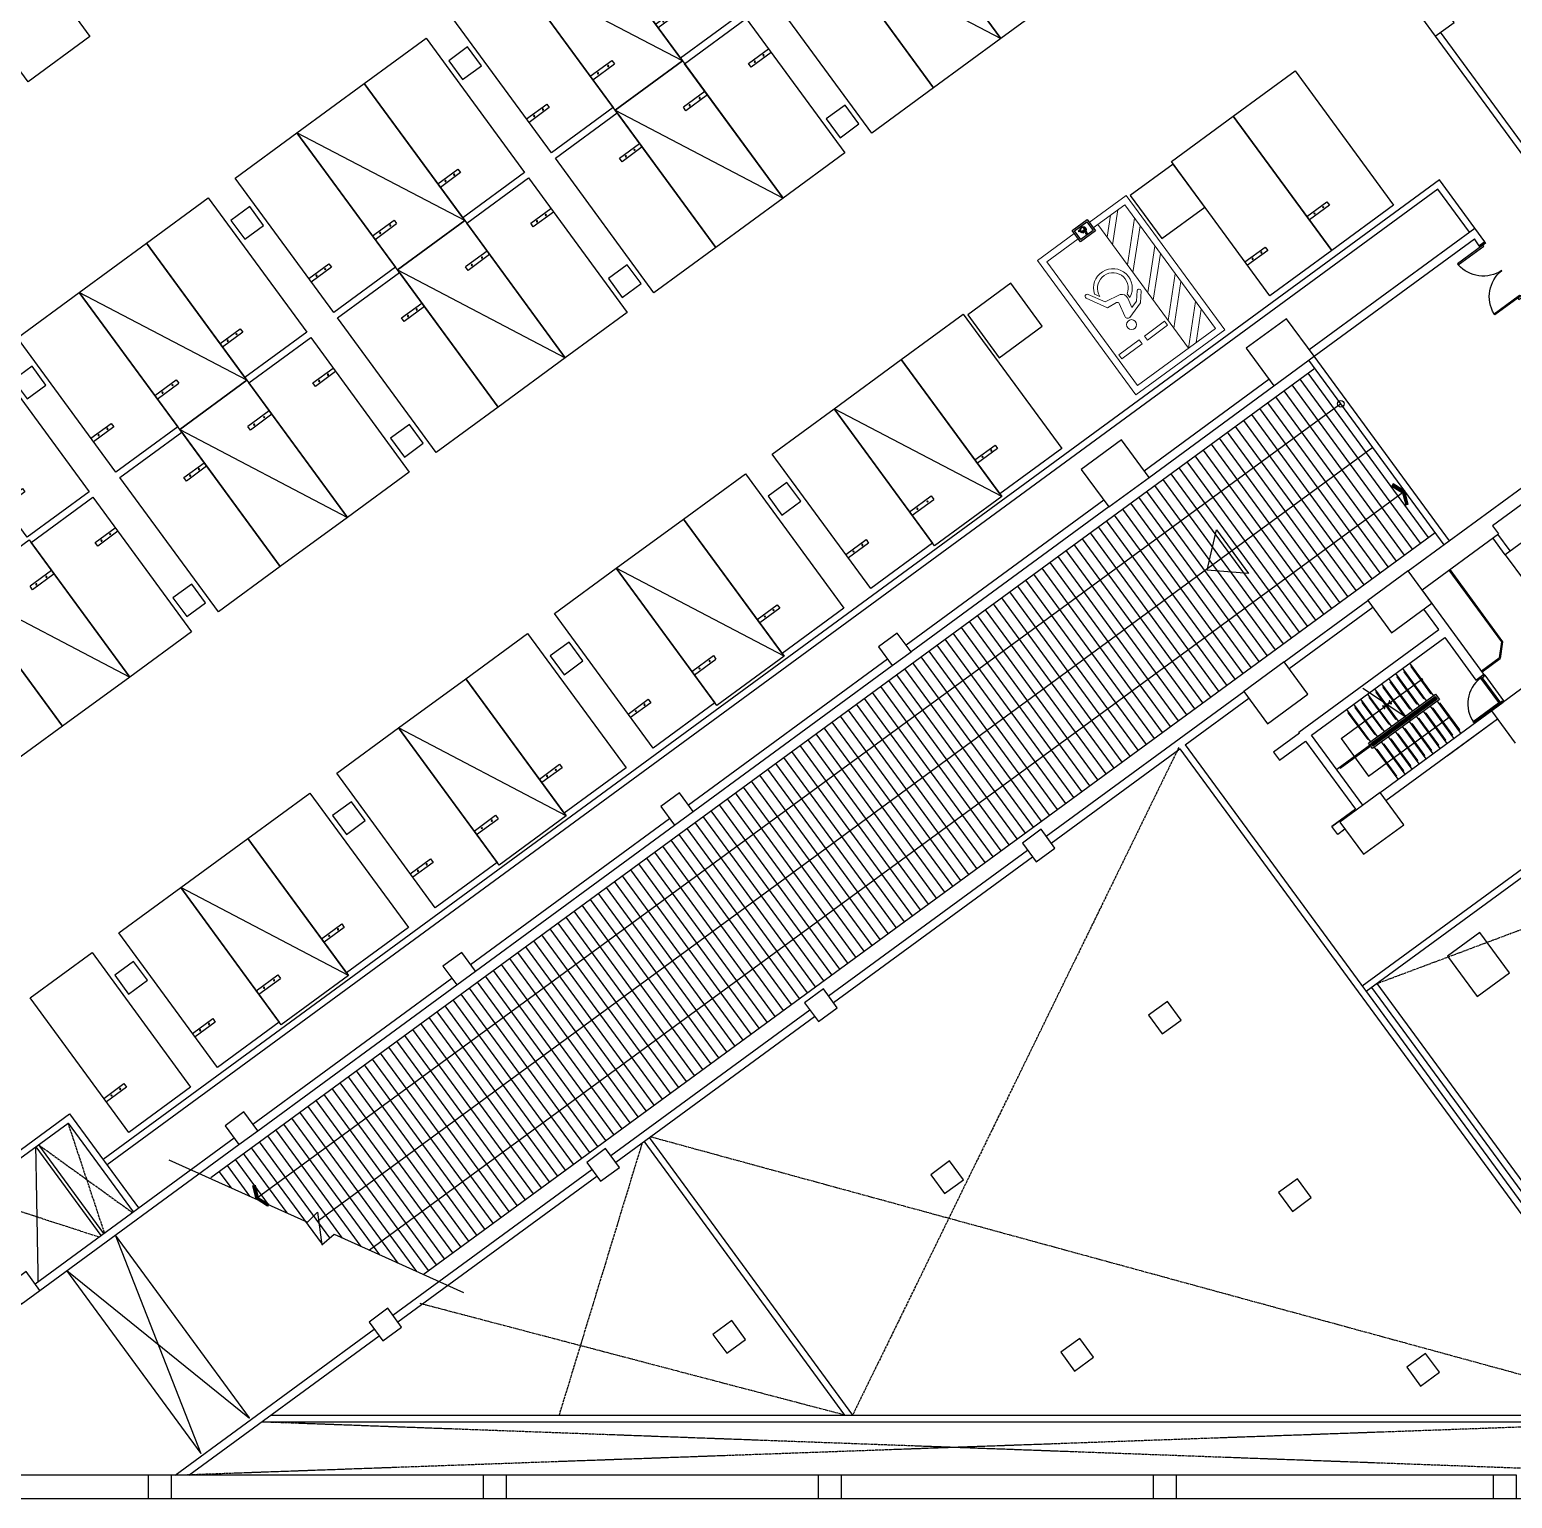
# Model space of a CAD drawing. Header units: millimetres. Extents: x 78082221 to 78451133, y -34402202 to -34172290.
# Drawn here: x 78275708 to 78320183, y -34362727 to -34318667 of the extents above; entities that cross this region are included whole.
import ezdxf

# ---------------------------------------------------------------- set-up
doc = ezdxf.new("R2010")
doc.units = ezdxf.units.MM
doc.header["$LTSCALE"] = 100
doc.header["$MEASUREMENT"] = 0
doc.linetypes.add('XR-B2$0$CENTER', pattern=[2, 1.25, -0.25, 0.25, -0.25])
doc.layers.get('0').update_dxf_attribs({"color": 2, "linetype": 'CONTINUOUS'})
doc.layers.add('E-PLAN', color=115, linetype='CONTINUOUS')
doc.layers.add('Z', color=115, linetype='CONTINUOUS')

# ---------------------------------------------------------------- blocks, each defined once
blk = doc.blocks.new('XR-B2$0$XR-B2$0$XR-지하3층$0$A$C5E3F3FAC')
at = {"layer": 'E-PLAN'}
for p, q in [((90, 950), (50, 950)), ((50, 950), (50, 0)), ((90, 0), (90, 950)), ((1910, 950), (1950, 950)), ((1910, 0), (1910, 950)), ((1950, 950), (1950, 0)), ((50, 0), (90, 0)), ((1950, 0), (1910, 0))]:
    blk.add_line(p, q, dxfattribs=at)
at = {"layer": 'E-PLAN', "elevation": 0}
for points in [[(0, 850), (0, 1050), (50, 1050), (50, 850)], [(2000, 850), (2000, 1050), (1950, 1050), (1950, 850)]]:
    blk.add_lwpolyline(points, close=True, dxfattribs=at)
at = {"layer": 'E-PLAN'}
for centre, start, end in [((-2, 999), 275.2502, 357.2138), ((2002, 999), 182.7862, 264.7498)]:
    blk.add_arc(centre, 1003, start, end, dxfattribs=at)
blk = doc.blocks.new('XR-B2$0$XR-B1$0$XR-주상복합코어$0$84A-CORE(기준층)$0$A$C31EC7A83')
at = {"layer": 'E-PLAN'}
for p, q in [((14495, 13830), (15445, 13830)), ((14495, 13723), (15445, 13723)), ((14495, 13680), (15445, 13680))]:
    blk.add_line(p, q, dxfattribs=at)
for points in [[(14470, 13680), (14470, 13680), (14495, 13680), (14495, 13723), (14510, 13723), (14510, 13787), (14495, 13830), (14470, 13830), (14470, 13680)], [(15470, 13680), (15470, 13680), (15445, 13680), (15445, 13723), (15430, 13723), (15430, 13787), (15445, 13830), (15470, 13830), (15470, 13680)]]:
    blk.add_lwpolyline(points, dxfattribs=at)
blk.add_lwpolyline([(15445, 12730), (15405, 12730), (15405, 13680), (15445, 13680), (15445, 12730)], close=True, dxfattribs=at)
blk.add_arc((15445, 13680), 950, 180, 270, dxfattribs=at)
blk = doc.blocks.new('XR-B2$0$XR-지하3층$0$ARROWX')
blk.add_lwpolyline([(-0.2, -0.5), (-0.293, -0.463), (-0.108, 0), (-0.293, 0.463), (-0.2, 0.5), (0, 0)], close=True)
for points in [[(-0.2, 0.5), (-0.293, 0.463), (0, 0), (-0.108, 0)], [(0, 0), (-0.108, 0), (-0.2, -0.5), (-0.293, -0.463)]]:
    blk.add_solid(points)
blk = doc.blocks.new('XR-B2$0$XR-지하3층$0$장애인 주차')
at = {"layer": 'E-PLAN', "lineweight": 5}
for p, q in [((4572, 3795), (4572, -805)), ((5572, 2795), (4572, 3795)), ((5572, 3078), (4855, 3795)), ((5572, 2045), (4572, 3045)), ((5572, 1762), (4572, 2762)), ((3689, 1485), (3600, 1888)), ((3699, 2009), (4214, 1851)), ((3992, 1503), (3925, 1810)), ((3925, 1810), (4151, 1741)), ((4214, 1851), (4443, 1569)), ((5572, 1012), (4572, 2012)), ((4055, 1528), (4053, 1393)), ((4151, 1741), (4355, 1493)), ((5572, 729), (4572, 1729)), ((3348, 969), (3257, 820)), ((5572, -21), (4572, 979)), ((5572, -304), (4572, 696)), ((5323, -805), (4572, -54)), ((5041, -805), (4572, -336))]:
    blk.add_line(p, q, dxfattribs=at)
at = {"layer": 'E-PLAN', "ltscale": 4}
for p, q in [((4165, -1005), (4165, -805)), ((4165, -805), (4165, -905))]:
    blk.add_line(p, q, dxfattribs=at)
at = {"layer": 'E-PLAN', "lineweight": 5}
for points in [[(3842, -1005), (2472, -1005), (2472, 3995), (5772, 3995), (5772, -1005), (4402, -1005)], [(3842, -805), (2672, -805), (2672, 3795), (5572, 3795), (5572, -805), (4402, -805)]]:
    blk.add_lwpolyline(points, dxfattribs=at)
for points in [[(3523, 2720), (2773, 2720), (2773, 2870), (3523, 2870)], [(4473, 2720), (3723, 2720), (3723, 2870), (4473, 2870)]]:
    blk.add_lwpolyline(points, close=True, dxfattribs=at)
for points in [[(3094, 715, -1.000002), (2987, 770), (3330, 1379), (3640, 1415)], [(3992, 1503, -0.343093), (3870, 1283), (3381, 1194), (3094, 715)]]:
    blk.add_lwpolyline(points, format="xyb", dxfattribs=at)
at = {"layer": 'E-PLAN', "ltscale": 4}
for points in [[(3842, -695), (3842, -1115), (4402, -1115), (4402, -695)], [(3892, -745), (3892, -1065), (4352, -1065), (4352, -745)]]:
    blk.add_lwpolyline(points, close=True, dxfattribs=at)
at = {"layer": 'E-PLAN'}
for points in [[(4161, -797), (4152, -916), (4058, -916), (4021, -1003), (3982, -990), (3988, -973), (4011, -981), (4046, -898), (4136, -898), (4137, -881), (4072, -881), (4072, -863), (4138, -863), (4142, -810)], [(4167, -882), (4169, -863)]]:
    blk.add_lwpolyline(points, dxfattribs=at)
at = {"layer": 'E-PLAN', "lineweight": 5}
blk.add_circle((3613, 2216), 150, dxfattribs=at)
for centre, radius, start, end in [((3682, 1922), 88.4, 79.1143, 202.3185), ((3810, 1000), 582, 198.006, 65.0949), ((3809, 1000), 462, 183.8525, 58.2396), ((3632, 1473), 57.7, 276.2786, 12.4353), ((4394, 1537), 58.8, 227.9655, 33.7904)]:
    blk.add_arc(centre, radius, start, end, dxfattribs=at)
at = {"layer": 'E-PLAN'}
for centre, radius, start, end in [((4127, -942), 89.2, 206.535, 62.4866), ((4127, -942), 71.5, 192.8781, 56.1688), ((4140, -787), 22.8, 335.1173, 274.9698)]:
    blk.add_arc(centre, radius, start, end, dxfattribs=at)
blk = doc.blocks.new('XR-B2$0$XR-지하3층$0$일반형 주차')
at = {"layer": 'E-PLAN'}
for p, q in [((750, 3865), (0, 3865)), ((0, 3735), (750, 3735)), ((750, 3735), (750, 3865))]:
    blk.add_line(p, q, dxfattribs=at)
blk.add_lwpolyline([(2300, 5000), (0, 5000), (0, 0), (2300, 0)], close=True, dxfattribs=at)
for centre in [(238, 3800), (563, 3800)]:
    blk.add_circle(centre, 17.5, dxfattribs=at)
blk = doc.blocks.new('XR-B2$0$XR-지하3층$0$확장형 주차')
at = {"layer": 'E-PLAN'}
for p, q in [((0, 3965), (800, 3965)), ((0, 3835), (800, 3835)), ((800, 3835), (800, 3965))]:
    blk.add_line(p, q, dxfattribs=at)
blk.add_lwpolyline([(2500, 5100), (0, 5100), (0, 0), (2500, 0)], close=True, dxfattribs=at)
blk.add_lwpolyline([(2500, 5100), (0, 0)], dxfattribs=at)
for centre in [(238, 3900), (613, 3900)]:
    blk.add_circle(centre, 17.5, dxfattribs=at)

msp = doc.modelspace()

# ---------------------------------------------------------------- linework, layer by layer
at = {"layer": 'Z', "ltscale": 0.5}
for p, q in [((78310013.4, -34322700.3), (78308723.1, -34323646.3)), ((78310959.5, -34323990.7), (78310013.4, -34322700.3)), ((78317992.8, -34323174.1), (78277910.9, -34352560)), ((78319056.6, -34324625.2), (78317992.8, -34323174.1)), ((78317949.7, -34323453.6), (78278029.2, -34352721.3)), ((78308723.1, -34323646.3), (78309669.1, -34324936.7)), ((78318895.8, -34324744), (78317949.7, -34323453.6)), ((78309669.1, -34324936.7), (78310959.5, -34323990.7)), ((78305138.3, -34326274.5), (78303847.9, -34327220.5)), ((78306084.3, -34327564.9), (78305138.3, -34326274.5)), ((78303847.9, -34327220.5), (78304794, -34328510.9)), ((78313413.2, -34327337.6), (78312203.5, -34328224.5)), ((78314241, -34328466.6), (78313413.2, -34327337.6)), ((78304794, -34328510.9), (78306084.3, -34327564.9)), ((78312203.5, -34328224.5), (78313031.3, -34329353.5)), ((78313031.3, -34329353.5), (78314241, -34328466.6)), ((78315037.8, -34329891.7), (78282499.1, -34353746.3)), ((78308457.4, -34330970.9), (78307247.7, -34331857.8)), ((78309285.2, -34332100), (78308457.4, -34330970.9)), ((78307247.7, -34331857.8), (78308075.5, -34332986.9)), ((78308075.5, -34332986.9), (78309285.2, -34332100)), ((78316958.5, -34332511.5), (78285899.9, -34355281)), ((78319967.6, -34334417.2), (78319598.1, -34333913.2)), ((78320120.9, -34334304.9), (78319751.3, -34333800.8)), ((78317059.2, -34334906.6), (78315849.4, -34335793.5)), ((78317768.7, -34335874.4), (78317059.2, -34334906.6)), ((78315849.4, -34335793.5), (78316559, -34336761.3)), ((78316559, -34336761.3), (78317768.7, -34335874.4)), ((78313341.3, -34337632.4), (78312131.6, -34338519.3)), ((78314050.8, -34338600.1), (78313341.3, -34337632.4)), ((78328734.5, -34337791.7), (78315681.7, -34347361.4)), ((78328852.7, -34337953), (78315799.9, -34347522.7)), ((78317395.2, -34338950.5), (78316685.7, -34337982.7)), ((78317604.9, -34338796.8), (78316895.4, -34337829)), ((78317814.6, -34338643.1), (78317105, -34337675.3)), ((78316766.1, -34339411.7), (78316056.6, -34338443.9)), ((78316975.8, -34339258), (78316266.3, -34338290.2)), ((78317185.5, -34339104.2), (78316476, -34338136.5)), ((78320767.4, -34338214.1), (78319557.7, -34339101)), ((78312131.6, -34338519.3), (78312841.1, -34339487)), ((78312841.1, -34339487), (78314050.8, -34338600.1)), ((78316137.1, -34339872.9), (78315427.6, -34338905.1)), ((78316346.8, -34339719.2), (78315637.3, -34338751.4)), ((78316556.5, -34339565.4), (78315846.9, -34338597.7)), ((78317649.2, -34338857.3), (78317634.4, -34338837.1)), ((78317693.6, -34338917.8), (78317678.8, -34338897.6)), ((78317858.9, -34338703.5), (78317844.1, -34338683.4)), ((78317903.3, -34338764), (78317888.5, -34338743.9)), ((78318642.3, -34339772.1), (78317932.8, -34338804.4)), ((78315927.4, -34340026.6), (78315217.9, -34339058.9)), ((78317020.2, -34339318.5), (78317005.4, -34339298.3)), ((78317064.5, -34339378.9), (78317049.7, -34339358.8)), ((78317229.9, -34339164.7), (78317215.1, -34339144.6)), ((78317274.2, -34339225.2), (78317259.4, -34339205.1)), ((78318013.3, -34340233.3), (78317303.8, -34339265.5)), ((78317439.5, -34339011), (78317424.8, -34338990.8)), ((78317483.9, -34339071.5), (78317469.1, -34339051.3)), ((78318223, -34340079.6), (78317513.5, -34339111.8)), ((78318432.7, -34339925.9), (78317723.1, -34338958.1)), ((78319557.7, -34339101), (78320267.2, -34340068.8)), ((78316391.1, -34339779.6), (78316376.3, -34339759.5)), ((78316435.5, -34339840.1), (78316420.7, -34339820)), ((78316600.8, -34339625.9), (78316586, -34339605.8)), ((78316645.2, -34339686.4), (78316630.4, -34339666.2)), ((78317384.2, -34340694.5), (78316674.7, -34339726.7)), ((78316810.5, -34339472.2), (78316795.7, -34339452)), ((78316854.8, -34339532.7), (78316840.1, -34339512.5)), ((78317593.9, -34340540.8), (78316884.4, -34339573)), ((78317803.6, -34340387), (78317094.1, -34339419.3)), ((78315971.8, -34340087.1), (78314915.3, -34340861.7)), ((78315971.8, -34340087.1), (78315957, -34340066.9)), ((78316016.1, -34340147.6), (78316001.3, -34340127.4)), ((78316755.2, -34341155.7), (78316045.7, -34340187.9)), ((78316181.4, -34339933.4), (78316166.7, -34339913.2)), ((78316225.8, -34339993.9), (78316211, -34339973.7)), ((78316964.9, -34341002), (78316255.3, -34340034.2)), ((78317174.6, -34340848.2), (78316465, -34339880.5)), ((78316214.9, -34341551.8), (78315005.1, -34342438.7)), ((78316924.4, -34342519.6), (78316214.9, -34341551.8)), ((78315005.1, -34342438.7), (78315714.7, -34343406.5)), ((78315714.7, -34343406.5), (78316924.4, -34342519.6)), ((78319206.4, -34345750.6), (78318238.6, -34346460.1)), ((78320093.3, -34346960.3), (78319206.4, -34345750.6)), ((78318238.6, -34346460.1), (78319125.5, -34347669.9)), ((78316122.5, -34347286.2), (78321892.1, -34355155.8)), ((78319125.5, -34347669.9), (78320093.3, -34346960.3)), ((78315961.2, -34347404.4), (78321730.8, -34355274)), ((78273639.5, -34353583.7), (78276905.7, -34351189)), ((78276905.7, -34351189), (78278975.2, -34354011.7)), ((78273919.1, -34353626.7), (78276862.7, -34351468.6)), ((78276862.7, -34351468.6), (78278813.9, -34354129.9)), ((78275894.9, -34352178.1), (78277846.1, -34354839.5)), ((78275975.6, -34352119), (78277926.8, -34354780.3)), ((78294127.8, -34352016.3), (78300147.1, -34360226.6)), ((78294289.1, -34351898.1), (78300395.1, -34360226.6)), ((78282300.1, -34360315.8), (78278279.4, -34354831.8)), ((78280854.3, -34361388.1), (78278279.4, -34354831.8)), ((78280848.4, -34361380.1), (78276827.8, -34355896)), ((78276827.8, -34355896), (78282306, -34360323.9)), ((78282946, -34360226.6), (78292254.8, -34360226.6)), ((78292254.8, -34360226.6), (78324865.8, -34360226.6)), ((78282673.2, -34360426.6), (78292401.4, -34360426.6)), ((78292401.4, -34360426.6), (78325012.4, -34360426.6))]:
    msp.add_line(p, q, dxfattribs=at)
at = {"layer": 'Z'}
for p, q in [((78314093.2, -34328265), (78319057, -34324625.7)), ((78319352.7, -34325029), (78319057, -34324625.7)), ((78314241, -34328466.6), (78319043.6, -34324945.6)), ((78319191.4, -34325147.2), (78319043.6, -34324945.6)), ((78319352.7, -34325029), (78319191.4, -34325147.2)), ((78318135.9, -34334117.2), (78314079.8, -34328584.8)), ((78318297.2, -34333998.9), (78314241.3, -34328466.7)), ((78281140.5, -34353106.2), (78314257.1, -34328826.8)), ((78309137.4, -34331898.3), (78312883.4, -34329151.9)), ((78309285.2, -34332099.9), (78313031.2, -34329353.5)), ((78317059.2, -34334906.6), (78321684.3, -34331515.7)), ((78321598.2, -34332074.8), (78319590.1, -34333547.1)), ((78307927.7, -34332785.2), (78302000.1, -34337131)), ((78308075.5, -34332986.8), (78302147.9, -34337332.7)), ((78322145.1, -34332820.8), (78319967.6, -34334417.2)), ((78319590.1, -34333547.1), (78319767.5, -34333789)), ((78287514.2, -34356009.5), (78317869.7, -34333754.4)), ((78317473, -34335471.2), (78319767.5, -34333789)), ((78319967.6, -34334417.2), (78320573.7, -34335243.9)), ((78318279.5, -34334879.9), (78319859.7, -34337035.3)), ((78318303.7, -34334862.1), (78319891.3, -34337027.6)), ((78313341.3, -34337632.4), (78315849.4, -34335793.5, 0)), ((78319326.7, -34337999.5), (78317473, -34335471.2)), ((78313489.1, -34337834), (78315997.3, -34335995.2, 0)), ((78317976.1, -34336664.7), (78317526.7, -34336051.8)), ((78313782.4, -34339739.3), (78317976.1, -34336664.7)), ((78314161.4, -34339833.4), (78318153.5, -34336906.7)), ((78314161.4, -34339833.4), (78318153.5, -34336906.7)), ((78318153.5, -34336906.7), (78319084.7, -34338176.9)), ((78318153.5, -34336906.7), (78319084.7, -34338176.9)), ((78319859.7, -34337035.3), (78319786, -34337513.9)), ((78319891.3, -34337027.6), (78319813.8, -34337530.7)), ((78295467.6, -34341920.3), (78301435.5, -34337544.9)), ((78319255.7, -34337902.7), (78319786, -34337513.9)), ((78319273.4, -34337926.9), (78319813.8, -34337530.7)), ((78295615.4, -34342121.9), (78301583.4, -34337746.5)), ((78319084.7, -34338176.9), (78319326.7, -34337999.5)), ((78315044.4, -34339930), (78317459.8, -34338159.2)), ((78306204, -34342865.1), (78312131.6, -34338519.3)), ((78310372.1, -34340119.2), (78312279.4, -34338720.9)), ((78316214.9, -34341551.8), (78319908.5, -34338843.8)), ((78315872.2, -34341059.1), (78318287.6, -34339288.2)), ((78316392.2, -34341793.8), (78319735.4, -34339342.7)), ((78316392.2, -34341793.8), (78319735.4, -34339342.7)), ((78318222.9, -34340451.6), (78319735.4, -34339342.7)), ((78313803.1, -34339767.5), (78313020.8, -34340341)), ((78313803.1, -34339767.5), (78313782.4, -34339739.3)), ((78315698.7, -34341930.3), (78314161.4, -34339833.4)), ((78306351.8, -34343066.7), (78310210.8, -34340237.5)), ((78310210.5, -34340237.1), (78326185.4, -34362026.6)), ((78310371.8, -34340118.9), (78326433.4, -34362026.6)), ((78313198.2, -34340583), (78313980.5, -34340009.5)), ((78313980.5, -34340009.5), (78315476.4, -34342049.8)), ((78315044.4, -34339930), (78315872.2, -34341059.1)), ((78313020.8, -34340341), (78313198.2, -34340583)), ((78314766.7, -34342570.2), (78315476.4, -34342049.8)), ((78314766.7, -34342570.2), (78315476.4, -34342049.8)), ((78315476.4, -34342049.8), (78314766.7, -34342570.2)), ((78288935.2, -34346709.6), (78294903.1, -34342334.2)), ((78289083, -34346911.2), (78295050.9, -34342535.8)), ((78314944.1, -34342812.1), (78314766.7, -34342570.2)), ((78315161.8, -34342652.5), (78314944.1, -34342812.1)), ((78315161.8, -34342652.5), (78315065, -34342723.4)), ((78299671.5, -34347654.3), (78305639.4, -34343279)), ((78299819.3, -34347856), (78305787.3, -34343480.6)), ((78282402.7, -34351498.8), (78288370.6, -34347123.4)), ((78282550.5, -34351700.4), (78288518.4, -34347325.1)), ((78293139.1, -34352443.6), (78299107, -34348068.2)), ((78293286.9, -34352645.2), (78299254.8, -34348269.8)), ((78275870.2, -34356288.1), (78281838.2, -34351912.7)), ((78276018.1, -34356489.7), (78281986, -34352114.3)), ((78286606.6, -34357232.9), (78292574.5, -34352857.5)), ((78286754.4, -34357434.5), (78292722.3, -34353059.1)), ((78280068, -34362026.6), (78286042.1, -34357646.7)), ((78280479.9, -34362034.6), (78286189.9, -34357848.4)), ((78279260.2, -34362026.6), (78259556.1, -34362026.6))]:
    msp.add_line(p, q, dxfattribs=at)
at = {"layer": 'Z', "linetype": 'XR-B2$0$CENTER', "ltscale": 0.5}
for p, q in [((78349849.8, -34334661.1), (78316123.7, -34347287.8)), ((78310181.2, -34340197.2), (78300395.1, -34360226.6)), ((78277952.9, -34354761.2), (78276862.7, -34351468.6)), ((78275967.5, -34356216.8), (78275894.9, -34352178.1)), ((78275975.6, -34352119), (78278787.8, -34354149.1)), ((78294084.6, -34352048), (78291590.6, -34360226.6)), ((78324865.8, -34360226.6), (78294314.7, -34351879.3)), ((78273919.1, -34353626.7), (78277788, -34354882.1)), ((78300147.1, -34360226.6), (78287421.1, -34356883.7)), ((78325012.4, -34360426.6), (78280406.3, -34362026.6)), ((78282673.2, -34360426.6), (78326185.4, -34362026.6))]:
    msp.add_line(p, q, dxfattribs=at)
at = {"layer": 'Z', "ltscale": 0.5}
for points in [[(78318020.3, -34317884.1), (78317455.8, -34318298), (78317869.6, -34318862.5), (78318434.2, -34318448.6)], [(78288844.4, -34319186.9), (78288279.9, -34319600.8), (78288693.8, -34320165.4), (78289258.3, -34319751.5)], [(78300166.1, -34320930.1), (78299601.6, -34321344), (78300015.5, -34321908.6), (78300580, -34321494.7)], [(78282311.9, -34323976.2), (78281747.4, -34324390.1), (78282161.3, -34324954.6), (78282725.8, -34324540.7)], [(78293633.7, -34325719.4), (78293069.1, -34326133.3), (78293483, -34326697.8), (78294047.5, -34326283.9)], [(78275779.5, -34328765.5), (78275214.9, -34329179.3), (78275628.8, -34329743.9), (78276193.4, -34329330)], [(78287101.2, -34330508.7), (78286536.7, -34330922.5), (78286950.6, -34331487.1), (78287515.1, -34331073.2)], [(78298422.9, -34332251.9), (78297858.4, -34332665.7), (78298272.3, -34333230.3), (78298836.8, -34332816.4)], [(78280568.7, -34335297.9), (78280004.2, -34335711.8), (78280418.1, -34336276.3), (78280982.6, -34335862.4)], [(78291890.5, -34337041.1), (78291325.9, -34337455), (78291739.8, -34338019.5), (78292304.3, -34337605.6)], [(78301734, -34336768.1), (78301169.5, -34337182), (78301583.4, -34337746.5), (78302147.9, -34337332.7)], [(78315985.2, -34340232.3), (78315866.9, -34340071), (78317875.1, -34338598.7), (78317993.3, -34338760)], [(78315995.9, -34340162.4), (78315936.8, -34340081.7), (78317864.3, -34338668.6), (78317923.4, -34338749.2)], [(78316001.3, -34340127.4), (78315971.8, -34340087.1), (78317858.9, -34338703.5), (78317888.5, -34338743.9)], [(78295201.5, -34341557.4), (78294637, -34341971.3), (78295050.9, -34342535.8), (78295615.4, -34342121.9)], [(78285358, -34341830.4), (78284793.5, -34342244.3), (78285207.4, -34342808.8), (78285771.9, -34342394.9)], [(78306050.3, -34342655.4), (78305485.7, -34343069.3), (78305899.6, -34343633.8), (78306464.1, -34343219.9)], [(78288669.1, -34346346.6), (78288104.6, -34346760.5), (78288518.4, -34347325.1), (78289083, -34346911.2)], [(78278825.5, -34346619.6), (78278261, -34347033.5), (78278674.9, -34347598), (78279239.4, -34347184.2)], [(78299517.8, -34347444.7), (78298953.3, -34347858.5), (78299367.1, -34348423.1), (78299931.7, -34348009.2)], [(78309834.4, -34347816.8), (78309269.8, -34348230.7), (78309683.7, -34348795.3), (78310248.2, -34348381.4)], [(78282136.6, -34351135.9), (78281572.1, -34351549.8), (78281986, -34352114.3), (78282550.5, -34351700.4)], [(78292985.3, -34352233.9), (78292420.8, -34352647.8), (78292834.7, -34353212.3), (78293399.2, -34352798.4)], [(78303301.9, -34352606.1), (78302737.4, -34353020), (78303151.3, -34353584.5), (78303715.8, -34353170.6)], [(78313736.7, -34353139.6), (78313172.2, -34353553.5), (78313586.1, -34354118), (78314150.6, -34353704.1)], [(78275604.2, -34355925.2), (78275039.6, -34356339), (78275453.5, -34356903.6), (78276018.1, -34356489.7)], [(78286452.9, -34357023.2), (78285888.3, -34357437.1), (78286302.2, -34358001.6), (78286866.8, -34357587.7)], [(78296769.4, -34357395.4), (78296204.9, -34357809.2), (78296618.8, -34358373.8), (78297183.3, -34357959.9)], [(78307204.3, -34357928.8), (78306639.7, -34358342.7), (78307053.6, -34358907.3), (78307618.1, -34358493.4)], [(78317579.9, -34358381.7), (78317015.4, -34358795.6), (78317429.3, -34359360.1), (78317993.8, -34358946.2)], [(78279960.2, -34362026.6), (78279260.2, -34362026.6), (78279260.2, -34362726.6), (78279960.2, -34362726.6)], [(78290010.2, -34362026.6), (78289310.2, -34362026.6), (78289310.2, -34362726.6), (78290010.2, -34362726.6)], [(78300060.2, -34362026.6), (78299360.2, -34362026.6), (78299360.2, -34362726.6), (78300060.2, -34362726.6)], [(78310110.2, -34362026.6), (78309410.2, -34362026.6), (78309410.2, -34362726.6), (78310110.2, -34362726.6)], [(78320310.2, -34362026.6), (78319610.2, -34362026.6), (78319610.2, -34362726.6), (78320310.2, -34362726.6)]]:
    msp.add_lwpolyline(points, close=True, dxfattribs=at)
for points in [[(78317869.6, -34318862.5), (78320766.8, -34322814.2)], [(78320928.1, -34322696), (78318030.9, -34318744.2)], [(78317430.2, -34334076.6), (78313817.6, -34329149)], [(78317672.1, -34333899.2), (78314059.5, -34328971.7)], [(78316946.3, -34334431.4), (78313333.7, -34329503.8)], [(78317188.3, -34334254), (78313575.6, -34329326.4)], [(78316220.5, -34334963.5), (78312607.8, -34330035.9)], [(78316462.4, -34334786.1), (78312849.8, -34329858.6)], [(78316704.4, -34334608.8), (78313091.7, -34329681.2)], [(78315736.6, -34335318.3), (78312124, -34330390.7)], [(78315978.5, -34335140.9), (78312365.9, -34330213.3)], [(78315010.8, -34335850.4), (78311398.1, -34330922.8)], [(78315252.7, -34335673), (78311640.1, -34330745.5)], [(78315494.7, -34335495.7), (78311882, -34330568.1)], [(78316001.3, -34331205.9), (78284377.8, -34354390.6)], [(78314526.9, -34336205.2), (78310914.2, -34331277.6)], [(78314768.8, -34336027.8), (78311156.2, -34331100.2)], [(78313801.1, -34336737.3), (78310188.4, -34331809.7)], [(78314043, -34336559.9), (78310430.4, -34331632.4)], [(78314284.9, -34336382.6), (78310672.3, -34331455)], [(78313317.2, -34337092.1), (78309704.5, -34332164.5)], [(78313559.1, -34336914.7), (78309946.5, -34331987.1)], [(78312591.3, -34337624.2), (78308978.7, -34332696.6)], [(78312833.3, -34337446.8), (78309220.6, -34332519.3)], [(78313075.2, -34337269.5), (78309462.6, -34332341.9)], [(78312107.5, -34337979), (78308494.8, -34333051.4)], [(78312349.4, -34337801.6), (78308736.8, -34332874)], [(78311381.6, -34338511.1), (78307769, -34333583.5)], [(78311623.6, -34338333.7), (78308010.9, -34333406.2)], [(78311865.5, -34338156.4), (78308252.9, -34333228.8)], [(78310897.7, -34338865.9), (78307285.1, -34333938.3)], [(78311139.7, -34338688.5), (78307527, -34333760.9)], [(78310171.9, -34339398), (78306559.3, -34334470.4)], [(78310413.9, -34339220.6), (78306801.2, -34334293.1)], [(78310655.8, -34339043.3), (78307043.2, -34334115.7)], [(78309688, -34339752.8), (78306075.4, -34334825.2)], [(78309930, -34339575.4), (78306317.3, -34334647.8)], [(78308962.2, -34340284.9), (78305349.6, -34335357.3)], [(78309204.1, -34340107.5), (78305591.5, -34335180)], [(78309446.1, -34339930.2), (78305833.4, -34335002.6)], [(78308478.3, -34340639.7), (78304865.7, -34335712.1)], [(78308720.3, -34340462.3), (78305107.6, -34335534.7)], [(78307752.5, -34341171.8), (78304139.8, -34336244.2)], [(78307994.4, -34340994.4), (78304381.8, -34336066.9)], [(78308236.4, -34340817.1), (78304623.7, -34335889.5)], [(78307268.6, -34341526.6), (78303656, -34336599)], [(78307510.5, -34341349.2), (78303897.9, -34336421.6)], [(78306542.8, -34342058.7), (78302930.1, -34337131.1)], [(78306784.7, -34341881.3), (78303172.1, -34336953.8)], [(78307026.7, -34341704), (78303414, -34336776.4)], [(78306058.9, -34342413.5), (78302446.2, -34337485.9)], [(78306300.8, -34342236.1), (78302688.2, -34337308.5)], [(78305333.1, -34342945.6), (78301720.4, -34338018)], [(78305575, -34342768.2), (78301962.4, -34337840.7)], [(78305816.9, -34342590.9), (78302204.3, -34337663.3)], [(78316954.5, -34337909.7), (78316930.3, -34337927.4), (78317521.6, -34338733.9), (78317545.8, -34338716.1)], [(78317164.2, -34337755.9), (78317140, -34337773.7), (78317731.2, -34338580.1), (78317755.4, -34338562.4)], [(78304849.2, -34343300.4), (78301236.5, -34338372.8)], [(78305091.1, -34343123), (78301478.5, -34338195.4)], [(78316325.4, -34338370.9), (78316301.2, -34338388.6), (78316892.5, -34339195.1), (78316916.7, -34339177.3)], [(78316535.1, -34338217.1), (78316510.9, -34338234.9), (78317102.2, -34339041.3), (78317126.4, -34339023.6)], [(78316744.8, -34338063.4), (78316720.6, -34338081.1), (78317311.9, -34338887.6), (78317336.1, -34338869.9)], [(78304123.3, -34343832.5), (78300510.7, -34338904.9)], [(78304365.3, -34343655.1), (78300752.6, -34338727.6)], [(78304607.2, -34343477.8), (78300994.6, -34338550.2)], [(78315696.4, -34338832), (78315672.2, -34338849.8), (78316263.5, -34339656.3), (78316287.7, -34339638.5)], [(78315906.1, -34338678.3), (78315881.9, -34338696), (78316473.1, -34339502.5), (78316497.3, -34339484.8)], [(78316115.8, -34338524.6), (78316091.6, -34338542.3), (78316682.8, -34339348.8), (78316707, -34339331.1)], [(78318583.2, -34339691.5), (78318607.4, -34339673.7), (78318016.1, -34338867.3), (78317991.9, -34338885)], [(78303639.5, -34344187.3), (78300026.8, -34339259.7)], [(78303881.4, -34344009.9), (78300268.8, -34339082.3)], [(78315277, -34339139.5), (78315252.8, -34339157.2), (78315844.1, -34339963.7), (78315868.3, -34339946)], [(78315486.7, -34338985.8), (78315462.5, -34339003.5), (78316053.8, -34339810), (78316078, -34339792.2)], [(78317954.2, -34340152.7), (78317978.4, -34340134.9), (78317387.1, -34339328.5), (78317362.9, -34339346.2)], [(78318163.8, -34339998.9), (78318188, -34339981.2), (78317596.8, -34339174.7), (78317572.6, -34339192.5)], [(78318373.5, -34339845.2), (78318397.7, -34339827.5), (78317806.5, -34339021), (78317782.3, -34339038.7)], [(78302913.6, -34344719.4), (78299301, -34339791.8)], [(78303155.6, -34344542), (78299542.9, -34339614.5)], [(78303397.5, -34344364.7), (78299784.9, -34339437.1)], [(78317325.1, -34340613.9), (78317349.3, -34340596.1), (78316758, -34339789.6), (78316733.8, -34339807.4)], [(78317534.8, -34340460.1), (78317559, -34340442.4), (78316967.7, -34339635.9), (78316943.5, -34339653.6)], [(78317744.5, -34340306.4), (78317768.7, -34340288.7), (78317177.4, -34339482.2), (78317153.2, -34339499.9)], [(78302429.7, -34345074.2), (78298817.1, -34340146.6)], [(78302671.7, -34344896.8), (78299059, -34339969.2)], [(78314995.9, -34340802.5), (78315013.7, -34340826.7), (78315908.8, -34340170.4), (78315891.1, -34340146.2)], [(78316696.1, -34341075), (78316720.3, -34341057.3), (78316129, -34340250.8), (78316104.8, -34340268.6)], [(78316905.7, -34340921.3), (78316929.9, -34340903.6), (78316338.7, -34340097.1), (78316314.5, -34340114.8)], [(78317115.4, -34340767.6), (78317139.6, -34340749.8), (78316548.4, -34339943.4), (78316524.2, -34339961.1)], [(78301703.9, -34345606.3), (78298091.3, -34340678.7)], [(78301945.9, -34345428.9), (78298333.2, -34340501.4)], [(78302187.8, -34345251.6), (78298575.2, -34340324)], [(78301220, -34345961.1), (78297607.4, -34341033.5)], [(78301462, -34345783.7), (78297849.3, -34340856.1)], [(78300494.2, -34346493.2), (78296881.6, -34341565.6)], [(78300736.1, -34346315.8), (78297123.5, -34341388.3)], [(78300978.1, -34346138.5), (78297365.4, -34341210.9)], [(78300010.3, -34346848), (78296397.7, -34341920.4)], [(78300252.3, -34346670.6), (78296639.6, -34341743)], [(78299284.5, -34347380.1), (78295671.8, -34342452.5)], [(78299526.4, -34347202.7), (78295913.8, -34342275.2)], [(78299768.4, -34347025.4), (78296155.7, -34342097.8)], [(78298800.6, -34347734.9), (78295188, -34342807.3)], [(78299042.5, -34347557.5), (78295429.9, -34342629.9)], [(78298074.8, -34348267), (78294462.1, -34343339.4)], [(78298316.7, -34348089.6), (78294704.1, -34343162.1)], [(78298558.7, -34347912.3), (78294946, -34342984.7)], [(78297590.9, -34348621.8), (78293978.2, -34343694.2)], [(78297832.8, -34348444.4), (78294220.2, -34343516.8)], [(78296865.1, -34349153.9), (78293252.4, -34344226.3)], [(78297107, -34348976.5), (78293494.4, -34344049)], [(78297348.9, -34348799.2), (78293736.3, -34343871.6)], [(78296381.2, -34349508.7), (78292768.5, -34344581.1)], [(78296623.1, -34349331.3), (78293010.5, -34344403.7)], [(78295655.3, -34350040.8), (78292042.7, -34345113.2)], [(78295897.3, -34349863.4), (78292284.6, -34344935.9)], [(78296139.2, -34349686.1), (78292526.6, -34344758.5)], [(78295171.5, -34350395.6), (78291558.8, -34345468)], [(78295413.4, -34350218.2), (78291800.8, -34345290.6)], [(78294445.6, -34350927.7), (78290833, -34346000.1)], [(78294687.6, -34350750.3), (78291074.9, -34345822.8)], [(78294929.5, -34350573), (78291316.9, -34345645.4)], [(78293961.7, -34351282.5), (78290349.1, -34346354.9)], [(78294203.7, -34351105.1), (78290591, -34346177.5)], [(78293235.9, -34351814.6), (78289623.3, -34346887)], [(78293477.9, -34351637.2), (78289865.2, -34346709.7)], [(78293719.8, -34351459.9), (78290107.2, -34346532.3)], [(78292752, -34352169.4), (78289139.4, -34347241.8)], [(78292994, -34351992), (78289381.3, -34347064.4)], [(78292026.2, -34352701.5), (78288413.6, -34347773.9)], [(78292268.1, -34352524.1), (78288655.5, -34347596.6)], [(78292510.1, -34352346.8), (78288897.4, -34347419.2)], [(78291542.3, -34353056.3), (78287929.7, -34348128.7)], [(78291784.3, -34352878.9), (78288171.6, -34347951.3)], [(78290816.5, -34353588.4), (78287203.8, -34348660.8)], [(78291058.4, -34353411), (78287445.8, -34348483.5)], [(78291300.4, -34353233.7), (78287687.7, -34348306.1)], [(78290332.6, -34353943.2), (78286720, -34349015.6)], [(78290574.5, -34353765.8), (78286961.9, -34348838.2)], [(78289606.8, -34354475.3), (78285994.1, -34349547.7)], [(78289848.7, -34354297.9), (78286236.1, -34349370.4)], [(78290090.7, -34354120.6), (78286478, -34349193)], [(78289122.9, -34354830.1), (78285510.2, -34349902.5)], [(78289364.8, -34354652.7), (78285752.2, -34349725.1)], [(78288397.1, -34355362.2), (78284784.4, -34350434.6)], [(78288639, -34355184.8), (78285026.4, -34350257.3)], [(78288880.9, -34355007.5), (78285268.3, -34350079.9)], [(78287913.2, -34355717), (78284300.5, -34350789.4)], [(78288155.1, -34355539.6), (78284542.5, -34350612)], [(78286763.2, -34355670.6), (78283574.7, -34351321.5)], [(78287319.2, -34355921.5), (78283816.6, -34351144.2)], [(78287671.2, -34355894.4), (78284058.6, -34350966.8)], [(78285651.4, -34355168.9), (78283090.8, -34351676.3)], [(78286207.3, -34355419.8), (78283332.8, -34351498.9)], [(78284488.9, -34355105.5), (78282365, -34352208.4)], [(78284716.7, -34354908.8), (78282606.9, -34352031.1)], [(78285095.5, -34354918), (78282848.9, -34351853.7)], [(78279887.9, -34352567.9), (78284044, -34354443.5), (78284344.8, -34354144.2), (78284475.3, -34355117.2), (78284839.7, -34354802.6), (78288722.9, -34356555)], [(78282871.8, -34353914.5), (78281881.1, -34352563.2)], [(78283427.7, -34354165.4), (78282123, -34352385.8)], [(78281760, -34353412.7), (78281397.2, -34352918)], [(78282315.9, -34353663.6), (78281639.2, -34352740.6)]]:
    msp.add_lwpolyline(points, dxfattribs=at)
at = {"layer": 'Z', "ltscale": 1000}
msp.add_lwpolyline([(78312264.6, -34334976.9), (78311025.9, -34334881.1), (78311025.9, -34334881.1), (78311308.2, -34333671.2)], close=True, dxfattribs=at)
at = {"layer": 'Z'}
for points in [[(78317152.1, -34339404.3), (78316444.5, -34338931.4), (78316481.1, -34338876.7), (78316368.1, -34338959.5), (78316404.7, -34338904.8), (78315697.1, -34338432)], [(78157380.6, -34341376.2), (78173033.6, -34362726.6), (78346933.8, -34362726.6)], [(78289310.2, -34362026.6), (78279920.1, -34362026.6)], [(78299360.2, -34362026.6), (78290010.2, -34362026.6)], [(78309410.2, -34362026.6), (78300007.5, -34362026.6)], [(78319610.2, -34362026.6), (78310051.2, -34362026.6)]]:
    msp.add_lwpolyline(points, dxfattribs=at)
for points in [[(78316341.9, -34339031.4), (78316356.7, -34339033.6), (78316368.1, -34338959.5), (78316294, -34338948.1), (78316291.7, -34338962.9), (78316351, -34338972.1)], [(78316557.5, -34338873.3), (78316498.2, -34338864.2), (78316507.3, -34338804.9), (78316492.5, -34338802.6), (78316481.1, -34338876.7), (78316555.2, -34338888.2)]]:
    msp.add_lwpolyline(points, close=True, dxfattribs=at)
for centre, radius in [((78315037.8, -34329891.6), 100), ((78317459.8, -34338159.2), 25), ((78318287.6, -34339288.2), 25)]:
    msp.add_circle(centre, radius, dxfattribs=at)

# ---------------------------------------------------------------- block references
at = {"layer": 'Z', "xscale": -1}
for name, p, rotation in [('XR-B2$0$XR-지하3층$0$일반형 주차', (78306693, -34317570.9), 36.24693370121151), ('XR-B2$0$XR-지하3층$0$일반형 주차', (78292274.8, -34315494), 216.2469337012116), ('XR-B2$0$XR-지하3층$0$일반형 주차', (78277517.1, -34318873.8), 36.24693370121151), ('XR-B2$0$XR-지하3층$0$확장형 주차', (78304838.1, -34318930.8), 36.24693370121151), ('XR-B2$0$XR-지하3층$0$확장형 주차', (78290258.6, -34316972.2), 216.2469337012116), ('XR-B2$0$XR-지하3층$0$일반형 주차', (78302821.9, -34320409), 36.24693370121151), ('XR-B2$0$XR-지하3층$0$일반형 주차', (78288403.7, -34318332.1), 216.2469337012116), ('XR-B2$0$XR-지하3층$0$일반형 주차', (78300160.6, -34322360.2), 36.24693370121151), ('XR-B2$0$XR-지하3층$0$일반형 주차', (78285742.3, -34320283.3), 216.2469337012116), ('XR-B2$0$XR-지하3층$0$확장형 주차', (78298305.7, -34323720.1), 36.24693370121151), ('XR-B2$0$XR-지하3층$0$일반형 주차', (78311809.3, -34321259.7), 216.2469337012116), ('XR-B2$0$XR-지하3층$0$확장형 주차', (78283726.1, -34321761.4), 216.2469337012116), ('XR-B2$0$XR-지하3층$0$일반형 주차', (78296289.5, -34325198.2), 36.24693370121151), ('XR-B2$0$XR-지하3층$0$일반형 주차', (78309954.4, -34322619.6), 216.2469337012116), ('XR-B2$0$XR-지하3층$0$일반형 주차', (78281871.2, -34323121.4), 216.2469337012116), ('XR-B2$0$XR-지하3층$0$일반형 주차', (78293628.1, -34327149.4), 36.24693370121151), ('XR-B2$0$XR-지하3층$0$일반형 주차', (78279209.8, -34325072.5), 216.2469337012116), ('XR-B2$0$XR-지하3층$0$확장형 주차', (78291773.2, -34328509.3), 36.24693370121151), ('XR-B2$0$XR-지하3층$0$확장형 주차', (78277193.6, -34326550.7), 216.2469337012116), ('XR-B2$0$XR-B2$0$XR-지하3층$0$A$C5E3F3FAC', (78319688.4, -34327262.8), 306.2469342978895), ('XR-B2$0$XR-지하3층$0$일반형 주차', (78289757, -34329987.5), 36.24693370121151), ('XR-B2$0$XR-지하3층$0$일반형 주차', (78275338.8, -34327910.6), 216.2469337012116), ('XR-B2$0$XR-지하3층$0$일반형 주차', (78301853.3, -34328558.9), 216.2469337012116), ('XR-B2$0$XR-지하3층$0$일반형 주차', (78287095.6, -34331938.7), 36.24693370121151), ('XR-B2$0$XR-지하3층$0$일반형 주차', (78272677.4, -34329861.8), 216.2469337012116), ('XR-B2$0$XR-지하3층$0$확장형 주차', (78299837.1, -34330037.1), 216.2469337012116), ('XR-B2$0$XR-지하3층$0$확장형 주차', (78285240.8, -34333298.6), 36.24693370121151), ('XR-B2$0$XR-지하3층$0$일반형 주차', (78297982.2, -34331397), 216.2469337012116), ('XR-B2$0$XR-지하3층$0$일반형 주차', (78283224.6, -34334776.8), 36.24693370121151), ('XR-B2$0$XR-지하3층$0$일반형 주차', (78295320.8, -34333348.2), 216.2469337012116), ('XR-B2$0$XR-지하3층$0$일반형 주차', (78280563.2, -34336727.9), 36.24693370121151), ('XR-B2$0$XR-지하3층$0$확장형 주차', (78293304.6, -34334826.4), 216.2469337012116), ('XR-B2$0$XR-지하3층$0$확장형 주차', (78278708.3, -34338087.9), 36.24693370121151), ('XR-B2$0$XR-지하3층$0$일반형 주차', (78291449.7, -34336186.3), 216.2469337012116), ('XR-B2$0$XR-지하3층$0$일반형 주차', (78276692.1, -34339566), 36.24693370121151), ('XR-B2$0$XR-지하3층$0$일반형 주차', (78288788.4, -34338137.4), 216.2469337012116), ('XR-B2$0$XR-지하3층$0$확장형 주차', (78286772.2, -34339615.6), 216.2469337012116), ('XR-B2$0$XR-지하3층$0$일반형 주차', (78284917.3, -34340975.5), 216.2469337012116), ('XR-B2$0$XR-지하3층$0$일반형 주차', (78282255.9, -34342926.7), 216.2469337012116), ('XR-B2$0$XR-지하3층$0$확장형 주차', (78280239.7, -34344404.9), 216.2469337012116), ('XR-B2$0$XR-지하3층$0$일반형 주차', (78278384.8, -34345764.8), 216.2469337012116), ('XR-B2$0$XR-지하3층$0$일반형 주차', (78275723.4, -34347716), 216.2469337012116)]:
    msp.add_blockref(name, p, dxfattribs=dict(at, rotation=rotation))
at = {"layer": 'Z', "lineweight": 5, "xscale": -1, "rotation": 216.2469364321975}
msp.add_blockref('XR-B2$0$XR-지하3층$0$장애인 주차', (78304536.8, -34327865.4), dxfattribs=at)
at = {"layer": 'Z'}
for p, xscale, yscale, zscale, rotation in [((78316958.5, -34332511.5), -755.9999999951508, 756, 756.0000000000003, 216.2696818057689), ((78282499.1, -34353746.3), 756.0000000070279, 756.0000000074506, 756.0000000070314, 216.221753151882)]:
    msp.add_blockref('XR-B2$0$XR-지하3층$0$ARROWX', p, dxfattribs=dict(at, xscale=xscale, yscale=yscale, zscale=zscale, rotation=rotation))
at = {"layer": 'Z', "rotation": 306.2469333569375}
msp.add_blockref('XR-B2$0$XR-B1$0$XR-주상복합코어$0$84A-CORE(기준층)$0$A$C31EC7A83', (78299629.6, -34334522.9, 0), dxfattribs=at)

doc.saveas('drawing.dxf')
